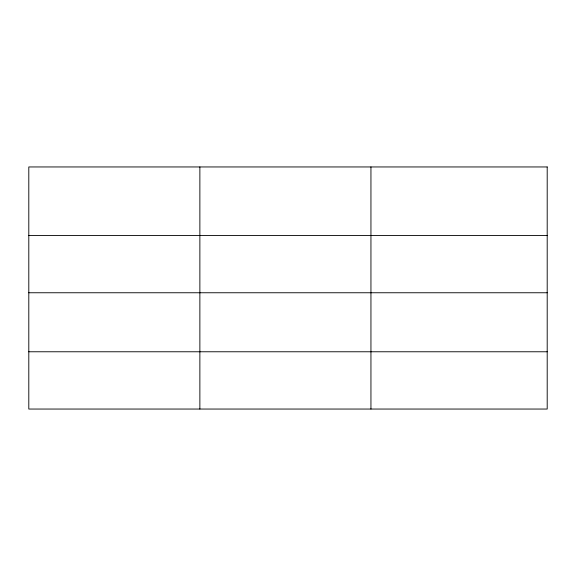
<?xml version="1.0" encoding="UTF-8"?>
<svg xmlns="http://www.w3.org/2000/svg" width="576" height="576" viewBox="0 0 576 576"><rect width="100%" height="100%" fill="white"/><g stroke="black" fill="none" stroke-linecap="round" stroke-linejoin="round"><path stroke-width="0.86" d="M28.8 235.483L547.2 235.483M28.8 292.759L547.2 292.759M28.8 351.77L547.2 351.77M370.944 166.954L370.944 409.046M199.872 166.954L199.872 409.046M547.2 166.954L28.8 166.954L28.8 409.046L547.2 409.046L547.2 166.954"/></g></svg>
